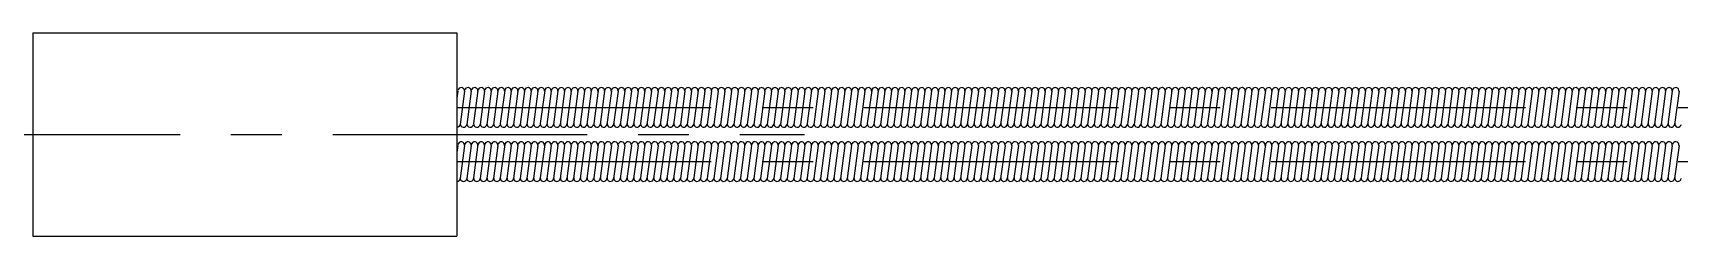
# Model space of a CAD drawing. Extents: x 54 to 350, y 204 to 269.
# Drawn here: x 156.2 to 253.3, y 252.5 to 264.5 of the extents above; entities that cross this region are included whole.
import ezdxf

# ---------------------------------------------------------------- set-up
doc = ezdxf.new("R2010")
doc.units = 0
doc.header["$LTSCALE"] = 12
doc.linetypes.add('CENTER', pattern=[2, 1.25, -0.25, 0.25, -0.25])
doc.layers.get('0').update_dxf_attribs({"linetype": 'CONTINUOUS'})
doc.layers.add('CENTER', color=1, linetype='CENTER')

msp = doc.modelspace()

# ---------------------------------------------------------------- linework, layer by layer
at = {"color": 7, "linetype": 'CONTINUOUS'}
for p, q in [((156.223, 264.542), (156.223, 252.542)), ((156.223, 264.542), (181.223, 264.542)), ((181.223, 264.542), (181.223, 252.542)), ((182.465, 261.143), (182.205, 259.193)), ((184.039, 261.143), (183.779, 259.193)), ((186.4, 261.143), (186.14, 259.193)), ((189.548, 261.143), (189.288, 259.193)), ((192.302, 261.143), (192.042, 259.193)), ((195.449, 261.143), (195.189, 259.193)), ((198.203, 261.143), (197.943, 259.193)), ((202.138, 261.143), (201.878, 259.193)), ((205.679, 261.143), (205.419, 259.193)), ((209.614, 261.143), (209.354, 259.193)), ((216.696, 261.143), (216.436, 259.193)), ((223.384, 261.143), (223.124, 259.193)), ((225.745, 261.143), (225.485, 259.193)), ((228.893, 261.143), (228.633, 259.193)), ((231.647, 261.143), (231.387, 259.193)), ((234.794, 261.143), (234.534, 259.193)), ((237.549, 261.143), (237.289, 259.193)), ((241.483, 261.143), (241.223, 259.193)), ((245.024, 261.143), (244.764, 259.193)), ((248.959, 261.143), (248.699, 259.193)), ((181.278, 261.091), (181.223, 260.677)), ((181.672, 261.091), (181.412, 259.141)), ((182.065, 261.091), (181.805, 259.141)), ((182.852, 261.091), (182.592, 259.141)), ((183.245, 261.091), (182.985, 259.141)), ((183.639, 261.091), (183.379, 259.141)), ((184.426, 261.091), (184.166, 259.141)), ((184.819, 261.091), (184.559, 259.141)), ((185.213, 261.091), (184.953, 259.141)), ((185.606, 261.091), (185.346, 259.141)), ((186, 261.091), (185.74, 259.141)), ((186.786, 261.091), (186.526, 259.141)), ((187.18, 261.091), (186.92, 259.141)), ((187.573, 261.091), (187.313, 259.141)), ((187.967, 261.091), (187.707, 259.141)), ((188.36, 261.091), (188.1, 259.141)), ((188.754, 261.091), (188.494, 259.141)), ((189.147, 261.091), (188.887, 259.141)), ((189.934, 261.091), (189.674, 259.141)), ((190.328, 261.091), (190.068, 259.141)), ((190.721, 261.091), (190.461, 259.141)), ((191.114, 261.091), (190.854, 259.141)), ((191.508, 261.091), (191.248, 259.141)), ((191.901, 261.091), (191.641, 259.141)), ((192.688, 261.091), (192.428, 259.141)), ((193.082, 261.091), (192.822, 259.141)), ((193.475, 261.091), (193.215, 259.141)), ((193.869, 261.091), (193.609, 259.141)), ((194.262, 261.091), (194.002, 259.141)), ((194.656, 261.091), (194.396, 259.141)), ((195.049, 261.091), (194.789, 259.141)), ((195.836, 261.091), (195.576, 259.141)), ((196.229, 261.091), (195.969, 259.141)), ((196.623, 261.091), (196.363, 259.141)), ((197.016, 261.091), (196.756, 259.141)), ((197.41, 261.091), (197.15, 259.141)), ((197.803, 261.091), (197.543, 259.141)), ((198.59, 261.091), (198.33, 259.141)), ((198.983, 261.091), (198.723, 259.141)), ((199.377, 261.091), (199.117, 259.141)), ((199.77, 261.091), (199.51, 259.141)), ((200.164, 261.091), (199.904, 259.141)), ((200.557, 261.091), (200.297, 259.141)), ((200.951, 261.091), (200.691, 259.141)), ((201.344, 261.091), (201.084, 259.141)), ((201.738, 261.091), (201.478, 259.141)), ((202.525, 261.091), (202.265, 259.141)), ((202.918, 261.091), (202.658, 259.141)), ((203.311, 261.091), (203.051, 259.141)), ((203.705, 261.091), (203.445, 259.141)), ((204.098, 261.091), (203.838, 259.141)), ((204.492, 261.091), (204.232, 259.141)), ((204.885, 261.091), (204.625, 259.141)), ((205.279, 261.091), (205.019, 259.141)), ((206.066, 261.091), (205.806, 259.141)), ((206.459, 261.091), (206.199, 259.141)), ((206.853, 261.091), (206.593, 259.141)), ((207.246, 261.091), (206.986, 259.141)), ((207.639, 261.091), (207.379, 259.141)), ((208.033, 261.091), (207.773, 259.141)), ((208.426, 261.091), (208.166, 259.141)), ((208.82, 261.091), (208.56, 259.141)), ((209.213, 261.091), (208.953, 259.141)), ((210, 261.091), (209.74, 259.141)), ((210.394, 261.091), (210.134, 259.141)), ((210.787, 261.091), (210.527, 259.141)), ((211.18, 261.091), (210.92, 259.141)), ((211.574, 261.091), (211.314, 259.141)), ((211.967, 261.091), (211.707, 259.141)), ((212.361, 261.091), (212.101, 259.141)), ((212.754, 261.091), (212.494, 259.141)), ((213.148, 261.091), (212.888, 259.141)), ((213.541, 261.091), (213.281, 259.141)), ((213.935, 261.091), (213.675, 259.141)), ((214.328, 261.091), (214.068, 259.141)), ((214.722, 261.091), (214.462, 259.141)), ((215.115, 261.091), (214.855, 259.141)), ((215.508, 261.091), (215.248, 259.141)), ((215.902, 261.091), (215.642, 259.141)), ((216.295, 261.091), (216.035, 259.141)), ((217.082, 261.091), (216.822, 259.141)), ((217.476, 261.091), (217.216, 259.141)), ((217.869, 261.091), (217.609, 259.141)), ((218.263, 261.091), (218.003, 259.141)), ((218.656, 261.091), (218.396, 259.141)), ((219.05, 261.091), (218.79, 259.141)), ((219.443, 261.091), (219.183, 259.141)), ((219.836, 261.091), (219.576, 259.141)), ((220.23, 261.091), (219.97, 259.141)), ((220.623, 261.091), (220.363, 259.141)), ((221.017, 261.091), (220.757, 259.141)), ((221.41, 261.091), (221.15, 259.141)), ((221.804, 261.091), (221.544, 259.141)), ((222.197, 261.091), (221.937, 259.141)), ((222.591, 261.091), (222.331, 259.141)), ((222.591, 261.091), (222.331, 259.141)), ((222.984, 261.091), (222.724, 259.141)), ((222.984, 261.091), (222.724, 259.141)), ((223.771, 261.091), (223.511, 259.141)), ((224.164, 261.091), (223.904, 259.141)), ((224.558, 261.091), (224.298, 259.141)), ((224.951, 261.091), (224.691, 259.141)), ((225.345, 261.091), (225.085, 259.141)), ((226.132, 261.091), (225.872, 259.141)), ((226.525, 261.091), (226.265, 259.141)), ((226.919, 261.091), (226.659, 259.141)), ((227.312, 261.091), (227.052, 259.141)), ((227.705, 261.091), (227.445, 259.141)), ((228.099, 261.091), (227.839, 259.141)), ((228.492, 261.091), (228.232, 259.141)), ((229.279, 261.091), (229.019, 259.141)), ((229.673, 261.091), (229.413, 259.141)), ((230.066, 261.091), (229.806, 259.141)), ((230.46, 261.091), (230.2, 259.141)), ((230.853, 261.091), (230.593, 259.141)), ((231.247, 261.091), (230.987, 259.141)), ((232.033, 261.091), (231.773, 259.141)), ((232.427, 261.091), (232.167, 259.141)), ((232.82, 261.091), (232.56, 259.141)), ((233.214, 261.091), (232.954, 259.141)), ((233.607, 261.091), (233.347, 259.141)), ((234.001, 261.091), (233.741, 259.141)), ((234.394, 261.091), (234.134, 259.141)), ((235.181, 261.091), (234.921, 259.141)), ((235.574, 261.091), (235.314, 259.141)), ((235.968, 261.091), (235.708, 259.141)), ((236.361, 261.091), (236.101, 259.141)), ((236.755, 261.091), (236.495, 259.141)), ((237.148, 261.091), (236.888, 259.141)), ((237.935, 261.091), (237.675, 259.141)), ((238.329, 261.091), (238.069, 259.141)), ((238.722, 261.091), (238.462, 259.141)), ((239.116, 261.091), (238.856, 259.141)), ((239.509, 261.091), (239.249, 259.141)), ((239.902, 261.091), (239.642, 259.141)), ((240.296, 261.091), (240.036, 259.141)), ((240.689, 261.091), (240.429, 259.141)), ((241.083, 261.091), (240.823, 259.141)), ((241.87, 261.091), (241.61, 259.141)), ((242.263, 261.091), (242.003, 259.141)), ((242.657, 261.091), (242.397, 259.141)), ((243.05, 261.091), (242.79, 259.141)), ((243.443, 261.091), (243.183, 259.141)), ((243.837, 261.091), (243.577, 259.141)), ((244.23, 261.091), (243.97, 259.141)), ((244.624, 261.091), (244.364, 259.141)), ((245.411, 261.091), (245.151, 259.141)), ((245.804, 261.091), (245.544, 259.141)), ((246.198, 261.091), (245.938, 259.141)), ((246.591, 261.091), (246.331, 259.141)), ((246.985, 261.091), (246.725, 259.141)), ((247.378, 261.091), (247.118, 259.141)), ((247.771, 261.091), (247.511, 259.141)), ((248.165, 261.091), (247.905, 259.141)), ((248.558, 261.091), (248.298, 259.141)), ((249.345, 261.091), (249.085, 259.141)), ((249.739, 261.091), (249.479, 259.141)), ((250.132, 261.091), (249.872, 259.141)), ((250.526, 261.091), (250.266, 259.141)), ((250.919, 261.091), (250.659, 259.141)), ((251.313, 261.091), (251.053, 259.141)), ((251.706, 261.091), (251.446, 259.141)), ((252.099, 261.091), (251.839, 259.141)), ((252.493, 261.091), (252.233, 259.141)), ((252.886, 261.091), (252.626, 259.141)), ((253.28, 261.091), (253.02, 259.141)), ((181.278, 257.891), (181.223, 257.477)), ((181.672, 257.891), (181.412, 255.941)), ((182.065, 257.891), (181.805, 255.941)), ((182.465, 257.943), (182.205, 255.993)), ((182.852, 257.891), (182.592, 255.941)), ((183.245, 257.891), (182.985, 255.941)), ((183.639, 257.891), (183.379, 255.941)), ((184.039, 257.943), (183.779, 255.993)), ((184.426, 257.891), (184.166, 255.941)), ((184.819, 257.891), (184.559, 255.941)), ((185.213, 257.891), (184.953, 255.941)), ((185.606, 257.891), (185.346, 255.941)), ((186, 257.891), (185.74, 255.941)), ((186.4, 257.943), (186.14, 255.993)), ((186.786, 257.891), (186.526, 255.941)), ((187.18, 257.891), (186.92, 255.941)), ((187.573, 257.891), (187.313, 255.941)), ((187.967, 257.891), (187.707, 255.941)), ((188.36, 257.891), (188.1, 255.941)), ((188.754, 257.891), (188.494, 255.941)), ((189.147, 257.891), (188.887, 255.941)), ((189.548, 257.943), (189.288, 255.993)), ((189.934, 257.891), (189.674, 255.941)), ((190.328, 257.891), (190.068, 255.941)), ((190.721, 257.891), (190.461, 255.941)), ((191.114, 257.891), (190.854, 255.941)), ((191.508, 257.891), (191.248, 255.941)), ((191.901, 257.891), (191.641, 255.941)), ((192.302, 257.943), (192.042, 255.993)), ((192.688, 257.891), (192.428, 255.941)), ((193.082, 257.891), (192.822, 255.941)), ((193.475, 257.891), (193.215, 255.941)), ((193.869, 257.891), (193.609, 255.941)), ((194.262, 257.891), (194.002, 255.941)), ((194.656, 257.891), (194.396, 255.941)), ((195.049, 257.891), (194.789, 255.941)), ((195.449, 257.943), (195.189, 255.993)), ((195.836, 257.891), (195.576, 255.941)), ((196.229, 257.891), (195.969, 255.941)), ((196.623, 257.891), (196.363, 255.941)), ((197.016, 257.891), (196.756, 255.941)), ((197.41, 257.891), (197.15, 255.941)), ((197.803, 257.891), (197.543, 255.941)), ((198.203, 257.943), (197.943, 255.993)), ((198.59, 257.891), (198.33, 255.941)), ((198.983, 257.891), (198.723, 255.941)), ((199.377, 257.891), (199.117, 255.941)), ((199.77, 257.891), (199.51, 255.941)), ((200.164, 257.891), (199.904, 255.941)), ((200.557, 257.891), (200.297, 255.941)), ((200.951, 257.891), (200.691, 255.941)), ((201.344, 257.891), (201.084, 255.941)), ((201.738, 257.891), (201.478, 255.941)), ((202.138, 257.943), (201.878, 255.993)), ((202.525, 257.891), (202.265, 255.941)), ((202.918, 257.891), (202.658, 255.941)), ((203.311, 257.891), (203.051, 255.941)), ((203.705, 257.891), (203.445, 255.941)), ((204.098, 257.891), (203.838, 255.941)), ((204.492, 257.891), (204.232, 255.941)), ((204.885, 257.891), (204.625, 255.941)), ((205.279, 257.891), (205.019, 255.941)), ((205.679, 257.943), (205.419, 255.993)), ((206.066, 257.891), (205.806, 255.941)), ((206.459, 257.891), (206.199, 255.941)), ((206.853, 257.891), (206.593, 255.941)), ((207.246, 257.891), (206.986, 255.941)), ((207.639, 257.891), (207.379, 255.941)), ((208.033, 257.891), (207.773, 255.941)), ((208.426, 257.891), (208.166, 255.941)), ((208.82, 257.891), (208.56, 255.941)), ((209.213, 257.891), (208.953, 255.941)), ((209.614, 257.943), (209.354, 255.993)), ((210, 257.891), (209.74, 255.941)), ((210.394, 257.891), (210.134, 255.941)), ((210.787, 257.891), (210.527, 255.941)), ((211.18, 257.891), (210.92, 255.941)), ((211.574, 257.891), (211.314, 255.941)), ((211.967, 257.891), (211.707, 255.941)), ((212.361, 257.891), (212.101, 255.941)), ((212.754, 257.891), (212.494, 255.941)), ((213.148, 257.891), (212.888, 255.941)), ((213.541, 257.891), (213.281, 255.941)), ((213.935, 257.891), (213.675, 255.941)), ((214.328, 257.891), (214.068, 255.941)), ((214.722, 257.891), (214.462, 255.941)), ((215.115, 257.891), (214.855, 255.941)), ((215.508, 257.891), (215.248, 255.941)), ((215.902, 257.891), (215.642, 255.941)), ((216.295, 257.891), (216.035, 255.941)), ((216.696, 257.943), (216.436, 255.993)), ((217.082, 257.891), (216.822, 255.941)), ((217.476, 257.891), (217.216, 255.941)), ((217.869, 257.891), (217.609, 255.941)), ((218.263, 257.891), (218.003, 255.941)), ((218.656, 257.891), (218.396, 255.941)), ((219.05, 257.891), (218.79, 255.941)), ((219.443, 257.891), (219.183, 255.941)), ((219.836, 257.891), (219.576, 255.941)), ((220.23, 257.891), (219.97, 255.941)), ((220.623, 257.891), (220.363, 255.941)), ((221.017, 257.891), (220.757, 255.941)), ((221.017, 257.891), (220.757, 255.941)), ((221.41, 257.891), (221.15, 255.941)), ((221.804, 257.891), (221.544, 255.941)), ((222.197, 257.891), (221.937, 255.941)), ((222.591, 257.891), (222.331, 255.941)), ((222.591, 257.891), (222.331, 255.941)), ((222.984, 257.891), (222.724, 255.941)), ((222.984, 257.891), (222.724, 255.941)), ((223.384, 257.943), (223.124, 255.993)), ((223.771, 257.891), (223.511, 255.941)), ((224.164, 257.891), (223.904, 255.941)), ((224.558, 257.891), (224.298, 255.941)), ((224.951, 257.891), (224.691, 255.941)), ((225.345, 257.891), (225.085, 255.941)), ((225.745, 257.943), (225.485, 255.993)), ((226.132, 257.891), (225.872, 255.941)), ((226.525, 257.891), (226.265, 255.941)), ((226.919, 257.891), (226.659, 255.941)), ((227.312, 257.891), (227.052, 255.941)), ((227.705, 257.891), (227.445, 255.941)), ((228.099, 257.891), (227.839, 255.941)), ((228.492, 257.891), (228.232, 255.941)), ((228.893, 257.943), (228.633, 255.993)), ((229.279, 257.891), (229.019, 255.941)), ((229.673, 257.891), (229.413, 255.941)), ((230.066, 257.891), (229.806, 255.941)), ((230.46, 257.891), (230.2, 255.941)), ((230.853, 257.891), (230.593, 255.941)), ((231.247, 257.891), (230.987, 255.941)), ((231.647, 257.943), (231.387, 255.993)), ((232.033, 257.891), (231.773, 255.941)), ((232.427, 257.891), (232.167, 255.941)), ((232.82, 257.891), (232.56, 255.941)), ((233.214, 257.891), (232.954, 255.941)), ((233.607, 257.891), (233.347, 255.941)), ((234.001, 257.891), (233.741, 255.941)), ((234.394, 257.891), (234.134, 255.941)), ((234.794, 257.943), (234.534, 255.993)), ((235.181, 257.891), (234.921, 255.941)), ((235.574, 257.891), (235.314, 255.941)), ((235.968, 257.891), (235.708, 255.941)), ((236.361, 257.891), (236.101, 255.941)), ((236.755, 257.891), (236.495, 255.941)), ((237.148, 257.891), (236.888, 255.941)), ((237.549, 257.943), (237.289, 255.993)), ((237.935, 257.891), (237.675, 255.941)), ((238.329, 257.891), (238.069, 255.941)), ((238.722, 257.891), (238.462, 255.941)), ((239.116, 257.891), (238.856, 255.941)), ((239.509, 257.891), (239.249, 255.941)), ((239.902, 257.891), (239.642, 255.941)), ((240.296, 257.891), (240.036, 255.941)), ((240.689, 257.891), (240.429, 255.941)), ((241.083, 257.891), (240.823, 255.941)), ((241.483, 257.943), (241.223, 255.993)), ((241.87, 257.891), (241.61, 255.941)), ((242.263, 257.891), (242.003, 255.941)), ((242.657, 257.891), (242.397, 255.941)), ((243.05, 257.891), (242.79, 255.941)), ((243.443, 257.891), (243.183, 255.941)), ((243.837, 257.891), (243.577, 255.941)), ((244.23, 257.891), (243.97, 255.941)), ((244.624, 257.891), (244.364, 255.941)), ((245.024, 257.943), (244.764, 255.993)), ((245.411, 257.891), (245.151, 255.941)), ((245.804, 257.891), (245.544, 255.941)), ((246.198, 257.891), (245.938, 255.941)), ((246.591, 257.891), (246.331, 255.941)), ((246.985, 257.891), (246.725, 255.941)), ((247.378, 257.891), (247.118, 255.941)), ((247.771, 257.891), (247.511, 255.941)), ((248.165, 257.891), (247.905, 255.941)), ((248.558, 257.891), (248.298, 255.941)), ((248.959, 257.943), (248.699, 255.993)), ((249.345, 257.891), (249.085, 255.941)), ((249.739, 257.891), (249.479, 255.941)), ((250.132, 257.891), (249.872, 255.941)), ((250.526, 257.891), (250.266, 255.941)), ((250.919, 257.891), (250.659, 255.941)), ((251.313, 257.891), (251.053, 255.941)), ((251.706, 257.891), (251.446, 255.941)), ((252.099, 257.891), (251.839, 255.941)), ((252.493, 257.891), (252.233, 255.941)), ((252.886, 257.891), (252.626, 255.941)), ((253.28, 257.891), (253.02, 255.941)), ((156.223, 252.542), (181.223, 252.542))]:
    msp.add_line(p, q, dxfattribs=at)
for centre, start, end in [((181.478, 261.117), 352.40536, 172.40536), ((181.872, 261.117), 352.40536, 172.40536), ((182.265, 261.117), 352.40536, 172.40536), ((182.659, 261.117), 352.40536, 172.40536), ((183.052, 261.117), 352.40536, 172.40536), ((183.446, 261.117), 352.40536, 172.40536), ((183.839, 261.117), 352.40536, 172.40536), ((184.232, 261.117), 352.40536, 172.40536), ((184.626, 261.117), 352.40536, 172.40536), ((185.019, 261.117), 352.40536, 172.40536), ((185.413, 261.117), 352.40536, 172.40536), ((185.806, 261.117), 352.40536, 172.40536), ((186.2, 261.117), 352.40536, 172.40536), ((186.593, 261.117), 352.40536, 172.40536), ((186.987, 261.117), 352.40536, 172.40536), ((187.38, 261.117), 352.40536, 172.40536), ((187.774, 261.117), 352.40536, 172.40536), ((188.167, 261.117), 352.40536, 172.40536), ((188.56, 261.117), 352.40536, 172.40536), ((188.954, 261.117), 352.40536, 172.40536), ((189.347, 261.117), 352.40536, 172.40536), ((189.741, 261.117), 352.40536, 172.40536), ((190.134, 261.117), 352.40536, 172.40536), ((190.528, 261.117), 352.40536, 172.40536), ((190.921, 261.117), 352.40536, 172.40536), ((191.315, 261.117), 352.40536, 172.40536), ((191.708, 261.117), 352.40536, 172.40536), ((192.102, 261.117), 352.40536, 172.40536), ((192.495, 261.117), 352.40536, 172.40536), ((192.888, 261.117), 352.40536, 172.40536), ((193.282, 261.117), 352.40536, 172.40536), ((193.675, 261.117), 352.40536, 172.40536), ((194.069, 261.117), 352.40536, 172.40536), ((194.462, 261.117), 352.40536, 172.40536), ((194.856, 261.117), 352.40536, 172.40536), ((195.249, 261.117), 352.40536, 172.40536), ((195.643, 261.117), 352.40536, 172.40536), ((196.036, 261.117), 352.40536, 172.40536), ((196.429, 261.117), 352.40536, 172.40536), ((196.823, 261.117), 352.40536, 172.40536), ((197.216, 261.117), 352.40536, 172.40536), ((197.61, 261.117), 352.40536, 172.40536), ((198.003, 261.117), 352.40536, 172.40536), ((198.397, 261.117), 352.40536, 172.40536), ((198.79, 261.117), 352.40536, 172.40536), ((199.184, 261.117), 352.40536, 172.40536), ((199.577, 261.117), 352.40536, 172.40536), ((199.971, 261.117), 352.40536, 172.40536), ((200.364, 261.117), 352.40536, 172.40536), ((200.757, 261.117), 352.40536, 172.40536), ((201.151, 261.117), 352.40536, 172.40536), ((201.544, 261.117), 352.40536, 172.40536), ((201.938, 261.117), 352.40536, 172.40536), ((202.331, 261.117), 352.40536, 172.40536), ((202.725, 261.117), 352.40536, 172.40536), ((203.118, 261.117), 352.40536, 172.40536), ((203.512, 261.117), 352.40536, 172.40536), ((203.905, 261.117), 352.40536, 172.40536), ((204.299, 261.117), 352.40536, 172.40536), ((204.692, 261.117), 352.40536, 172.40536), ((205.085, 261.117), 352.40536, 172.40536), ((205.479, 261.117), 352.40536, 172.40536), ((205.872, 261.117), 352.40536, 172.40536), ((206.266, 261.117), 352.40536, 172.40536), ((206.659, 261.117), 352.40536, 172.40536), ((207.053, 261.117), 352.40536, 172.40536), ((207.446, 261.117), 352.40536, 172.40536), ((207.84, 261.117), 352.40536, 172.40536), ((208.233, 261.117), 352.40536, 172.40536), ((208.626, 261.117), 352.40536, 172.40536), ((209.02, 261.117), 352.40536, 172.40536), ((209.413, 261.117), 352.40536, 172.40536), ((209.807, 261.117), 352.40536, 172.40536), ((210.2, 261.117), 352.40536, 172.40536), ((210.594, 261.117), 352.40536, 172.40536), ((210.987, 261.117), 352.40536, 172.40536), ((211.381, 261.117), 352.40536, 172.40536), ((211.774, 261.117), 352.40536, 172.40536), ((212.168, 261.117), 352.40536, 172.40536), ((212.561, 261.117), 352.40536, 172.40536), ((212.954, 261.117), 352.40536, 172.40536), ((213.348, 261.117), 352.40536, 172.40536), ((213.741, 261.117), 352.40536, 172.40536), ((214.135, 261.117), 352.40536, 172.40536), ((214.528, 261.117), 352.40536, 172.40536), ((214.922, 261.117), 352.40536, 172.40536), ((215.315, 261.117), 352.40536, 172.40536), ((215.709, 261.117), 352.40536, 172.40536), ((216.102, 261.117), 352.40536, 172.40536), ((216.496, 261.117), 352.40536, 172.40536), ((216.889, 261.117), 352.40536, 172.40536), ((217.282, 261.117), 352.40536, 172.40536), ((217.676, 261.117), 352.40536, 172.40536), ((218.069, 261.117), 352.40536, 172.40536), ((218.463, 261.117), 352.40536, 172.40536), ((218.856, 261.117), 352.40536, 172.40536), ((219.25, 261.117), 352.40536, 172.40536), ((219.643, 261.117), 352.40536, 172.40536), ((220.037, 261.117), 352.40536, 172.40536), ((220.43, 261.117), 352.40536, 172.40536), ((220.823, 261.117), 352.40536, 172.40536), ((221.217, 261.117), 352.40536, 172.40536), ((221.61, 261.117), 352.40536, 172.40536), ((222.004, 261.117), 352.40536, 172.40536), ((222.397, 261.117), 352.40536, 172.40536), ((222.791, 261.117), 352.40536, 172.40536), ((222.791, 261.117), 352.40536, 172.40536), ((223.184, 261.117), 352.40536, 172.40536), ((223.578, 261.117), 352.40536, 172.40536), ((223.971, 261.117), 352.40536, 172.40536), ((224.365, 261.117), 352.40536, 172.40536), ((224.758, 261.117), 352.40536, 172.40536), ((225.151, 261.117), 352.40536, 172.40536), ((225.545, 261.117), 352.40536, 172.40536), ((225.938, 261.117), 352.40536, 172.40536), ((226.332, 261.117), 352.40536, 172.40536), ((226.725, 261.117), 352.40536, 172.40536), ((227.119, 261.117), 352.40536, 172.40536), ((227.512, 261.117), 352.40536, 172.40536), ((227.906, 261.117), 352.40536, 172.40536), ((228.299, 261.117), 352.40536, 172.40536), ((228.693, 261.117), 352.40536, 172.40536), ((229.086, 261.117), 352.40536, 172.40536), ((229.479, 261.117), 352.40536, 172.40536), ((229.873, 261.117), 352.40536, 172.40536), ((230.266, 261.117), 352.40536, 172.40536), ((230.66, 261.117), 352.40536, 172.40536), ((231.053, 261.117), 352.40536, 172.40536), ((231.447, 261.117), 352.40536, 172.40536), ((231.84, 261.117), 352.40536, 172.40536), ((232.234, 261.117), 352.40536, 172.40536), ((232.627, 261.117), 352.40536, 172.40536), ((233.02, 261.117), 352.40536, 172.40536), ((233.414, 261.117), 352.40536, 172.40536), ((233.807, 261.117), 352.40536, 172.40536), ((234.201, 261.117), 352.40536, 172.40536), ((234.594, 261.117), 352.40536, 172.40536), ((234.988, 261.117), 352.40536, 172.40536), ((235.381, 261.117), 352.40536, 172.40536), ((235.775, 261.117), 352.40536, 172.40536), ((236.168, 261.117), 352.40536, 172.40536), ((236.562, 261.117), 352.40536, 172.40536), ((236.955, 261.117), 352.40536, 172.40536), ((237.348, 261.117), 352.40536, 172.40536), ((237.742, 261.117), 352.40536, 172.40536), ((238.135, 261.117), 352.40536, 172.40536), ((238.529, 261.117), 352.40536, 172.40536), ((238.922, 261.117), 352.40536, 172.40536), ((239.316, 261.117), 352.40536, 172.40536), ((239.709, 261.117), 352.40536, 172.40536), ((240.103, 261.117), 352.40536, 172.40536), ((240.496, 261.117), 352.40536, 172.40536), ((240.89, 261.117), 352.40536, 172.40536), ((241.283, 261.117), 352.40536, 172.40536), ((241.676, 261.117), 352.40536, 172.40536), ((242.07, 261.117), 352.40536, 172.40536), ((242.463, 261.117), 352.40536, 172.40536), ((242.857, 261.117), 352.40536, 172.40536), ((243.25, 261.117), 352.40536, 172.40536), ((243.644, 261.117), 352.40536, 172.40536), ((244.037, 261.117), 352.40536, 172.40536), ((244.431, 261.117), 352.40536, 172.40536), ((244.824, 261.117), 352.40536, 172.40536), ((245.217, 261.117), 352.40536, 172.40536), ((245.611, 261.117), 352.40536, 172.40536), ((246.004, 261.117), 352.40536, 172.40536), ((246.398, 261.117), 352.40536, 172.40536), ((246.791, 261.117), 352.40536, 172.40536), ((247.185, 261.117), 352.40536, 172.40536), ((247.578, 261.117), 352.40536, 172.40536), ((247.972, 261.117), 352.40536, 172.40536), ((248.365, 261.117), 352.40536, 172.40536), ((248.759, 261.117), 352.40536, 172.40536), ((249.152, 261.117), 352.40536, 172.40536), ((249.545, 261.117), 352.40536, 172.40536), ((249.939, 261.117), 352.40536, 172.40536), ((250.332, 261.117), 352.40536, 172.40536), ((250.726, 261.117), 352.40536, 172.40536), ((251.119, 261.117), 352.40536, 172.40536), ((251.513, 261.117), 352.40536, 172.40536), ((251.906, 261.117), 352.40536, 172.40536), ((252.3, 261.117), 352.40536, 172.40536), ((252.693, 261.117), 352.40536, 172.40536), ((253.086, 261.117), 352.40536, 172.40536), ((181.612, 259.167), 172.40536, 352.40536), ((182.005, 259.167), 172.40536, 352.40536), ((182.399, 259.167), 172.40536, 352.40536), ((182.792, 259.167), 172.40536, 352.40536), ((183.186, 259.167), 172.40536, 352.40536), ((183.579, 259.167), 172.40536, 352.40536), ((183.972, 259.167), 172.40536, 352.40536), ((184.366, 259.167), 172.40536, 352.40536), ((184.759, 259.167), 172.40536, 352.40536), ((185.153, 259.167), 172.40536, 352.40536), ((185.546, 259.167), 172.40536, 352.40536), ((185.94, 259.167), 172.40536, 352.40536), ((186.333, 259.167), 172.40536, 352.40536), ((186.727, 259.167), 172.40536, 352.40536), ((187.12, 259.167), 172.40536, 352.40536), ((187.514, 259.167), 172.40536, 352.40536), ((187.907, 259.167), 172.40536, 352.40536), ((188.3, 259.167), 172.40536, 352.40536), ((188.694, 259.167), 172.40536, 352.40536), ((189.087, 259.167), 172.40536, 352.40536), ((189.481, 259.167), 172.40536, 352.40536), ((189.874, 259.167), 172.40536, 352.40536), ((190.268, 259.167), 172.40536, 352.40536), ((190.661, 259.167), 172.40536, 352.40536), ((191.055, 259.167), 172.40536, 352.40536), ((191.448, 259.167), 172.40536, 352.40536), ((191.842, 259.167), 172.40536, 352.40536), ((192.235, 259.167), 172.40536, 352.40536), ((192.628, 259.167), 172.40536, 352.40536), ((193.022, 259.167), 172.40536, 352.40536), ((193.415, 259.167), 172.40536, 352.40536), ((193.809, 259.167), 172.40536, 352.40536), ((194.202, 259.167), 172.40536, 352.40536), ((194.596, 259.167), 172.40536, 352.40536), ((194.989, 259.167), 172.40536, 352.40536), ((195.383, 259.167), 172.40536, 352.40536), ((195.776, 259.167), 172.40536, 352.40536), ((196.169, 259.167), 172.40536, 352.40536), ((196.563, 259.167), 172.40536, 352.40536), ((196.956, 259.167), 172.40536, 352.40536), ((197.35, 259.167), 172.40536, 352.40536), ((197.743, 259.167), 172.40536, 352.40536), ((198.137, 259.167), 172.40536, 352.40536), ((198.53, 259.167), 172.40536, 352.40536), ((198.924, 259.167), 172.40536, 352.40536), ((199.317, 259.167), 172.40536, 352.40536), ((199.711, 259.167), 172.40536, 352.40536), ((200.104, 259.167), 172.40536, 352.40536), ((200.497, 259.167), 172.40536, 352.40536), ((200.891, 259.167), 172.40536, 352.40536), ((201.284, 259.167), 172.40536, 352.40536), ((201.678, 259.167), 172.40536, 352.40536), ((202.071, 259.167), 172.40536, 352.40536), ((202.465, 259.167), 172.40536, 352.40536), ((202.858, 259.167), 172.40536, 352.40536), ((203.252, 259.167), 172.40536, 352.40536), ((203.645, 259.167), 172.40536, 352.40536), ((204.039, 259.167), 172.40536, 352.40536), ((204.432, 259.167), 172.40536, 352.40536), ((204.825, 259.167), 172.40536, 352.40536), ((205.219, 259.167), 172.40536, 352.40536), ((205.612, 259.167), 172.40536, 352.40536), ((206.006, 259.167), 172.40536, 352.40536), ((206.399, 259.167), 172.40536, 352.40536), ((206.793, 259.167), 172.40536, 352.40536), ((207.186, 259.167), 172.40536, 352.40536), ((207.58, 259.167), 172.40536, 352.40536), ((207.973, 259.167), 172.40536, 352.40536), ((208.366, 259.167), 172.40536, 352.40536), ((208.76, 259.167), 172.40536, 352.40536), ((209.153, 259.167), 172.40536, 352.40536), ((209.547, 259.167), 172.40536, 352.40536), ((209.94, 259.167), 172.40536, 352.40536), ((210.334, 259.167), 172.40536, 352.40536), ((210.727, 259.167), 172.40536, 352.40536), ((211.121, 259.167), 172.40536, 352.40536), ((211.514, 259.167), 172.40536, 352.40536), ((211.908, 259.167), 172.40536, 352.40536), ((212.301, 259.167), 172.40536, 352.40536), ((212.694, 259.167), 172.40536, 352.40536), ((213.088, 259.167), 172.40536, 352.40536), ((213.481, 259.167), 172.40536, 352.40536), ((213.875, 259.167), 172.40536, 352.40536), ((214.268, 259.167), 172.40536, 352.40536), ((214.662, 259.167), 172.40536, 352.40536), ((215.055, 259.167), 172.40536, 352.40536), ((215.449, 259.167), 172.40536, 352.40536), ((215.842, 259.167), 172.40536, 352.40536), ((216.236, 259.167), 172.40536, 352.40536), ((216.629, 259.167), 172.40536, 352.40536), ((217.022, 259.167), 172.40536, 352.40536), ((217.416, 259.167), 172.40536, 352.40536), ((217.809, 259.167), 172.40536, 352.40536), ((218.203, 259.167), 172.40536, 352.40536), ((218.596, 259.167), 172.40536, 352.40536), ((218.99, 259.167), 172.40536, 352.40536), ((219.383, 259.167), 172.40536, 352.40536), ((219.777, 259.167), 172.40536, 352.40536), ((220.17, 259.167), 172.40536, 352.40536), ((220.563, 259.167), 172.40536, 352.40536), ((220.957, 259.167), 172.40536, 352.40536), ((221.35, 259.167), 172.40536, 352.40536), ((221.744, 259.167), 172.40536, 352.40536), ((222.137, 259.167), 172.40536, 352.40536), ((222.531, 259.167), 172.40536, 352.40536), ((222.531, 259.167), 172.40536, 352.40536), ((222.924, 259.167), 172.40536, 352.40536), ((223.318, 259.167), 172.40536, 352.40536), ((223.711, 259.167), 172.40536, 352.40536), ((224.105, 259.167), 172.40536, 352.40536), ((224.498, 259.167), 172.40536, 352.40536), ((224.891, 259.167), 172.40536, 352.40536), ((225.285, 259.167), 172.40536, 352.40536), ((225.678, 259.167), 172.40536, 352.40536), ((226.072, 259.167), 172.40536, 352.40536), ((226.465, 259.167), 172.40536, 352.40536), ((226.859, 259.167), 172.40536, 352.40536), ((227.252, 259.167), 172.40536, 352.40536), ((227.646, 259.167), 172.40536, 352.40536), ((228.039, 259.167), 172.40536, 352.40536), ((228.433, 259.167), 172.40536, 352.40536), ((228.826, 259.167), 172.40536, 352.40536), ((229.219, 259.167), 172.40536, 352.40536), ((229.613, 259.167), 172.40536, 352.40536), ((230.006, 259.167), 172.40536, 352.40536), ((230.4, 259.167), 172.40536, 352.40536), ((230.793, 259.167), 172.40536, 352.40536), ((231.187, 259.167), 172.40536, 352.40536), ((231.58, 259.167), 172.40536, 352.40536), ((231.974, 259.167), 172.40536, 352.40536), ((232.367, 259.167), 172.40536, 352.40536), ((232.76, 259.167), 172.40536, 352.40536), ((233.154, 259.167), 172.40536, 352.40536), ((233.547, 259.167), 172.40536, 352.40536), ((233.941, 259.167), 172.40536, 352.40536), ((234.334, 259.167), 172.40536, 352.40536), ((234.728, 259.167), 172.40536, 352.40536), ((235.121, 259.167), 172.40536, 352.40536), ((235.515, 259.167), 172.40536, 352.40536), ((235.908, 259.167), 172.40536, 352.40536), ((236.302, 259.167), 172.40536, 352.40536), ((236.695, 259.167), 172.40536, 352.40536), ((237.088, 259.167), 172.40536, 352.40536), ((237.482, 259.167), 172.40536, 352.40536), ((237.875, 259.167), 172.40536, 352.40536), ((238.269, 259.167), 172.40536, 352.40536), ((238.662, 259.167), 172.40536, 352.40536), ((239.056, 259.167), 172.40536, 352.40536), ((239.449, 259.167), 172.40536, 352.40536), ((239.843, 259.167), 172.40536, 352.40536), ((240.236, 259.167), 172.40536, 352.40536), ((240.63, 259.167), 172.40536, 352.40536), ((241.023, 259.167), 172.40536, 352.40536), ((241.416, 259.167), 172.40536, 352.40536), ((241.81, 259.167), 172.40536, 352.40536), ((242.203, 259.167), 172.40536, 352.40536), ((242.597, 259.167), 172.40536, 352.40536), ((242.99, 259.167), 172.40536, 352.40536), ((243.384, 259.167), 172.40536, 352.40536), ((243.777, 259.167), 172.40536, 352.40536), ((244.171, 259.167), 172.40536, 352.40536), ((244.564, 259.167), 172.40536, 352.40536), ((244.957, 259.167), 172.40536, 352.40536), ((245.351, 259.167), 172.40536, 352.40536), ((245.744, 259.167), 172.40536, 352.40536), ((246.138, 259.167), 172.40536, 352.40536), ((246.531, 259.167), 172.40536, 352.40536), ((246.925, 259.167), 172.40536, 352.40536), ((247.318, 259.167), 172.40536, 352.40536), ((247.712, 259.167), 172.40536, 352.40536), ((248.105, 259.167), 172.40536, 352.40536), ((248.499, 259.167), 172.40536, 352.40536), ((248.892, 259.167), 172.40536, 352.40536), ((249.285, 259.167), 172.40536, 352.40536), ((249.679, 259.167), 172.40536, 352.40536), ((250.072, 259.167), 172.40536, 352.40536), ((250.466, 259.167), 172.40536, 352.40536), ((250.859, 259.167), 172.40536, 352.40536), ((251.253, 259.167), 172.40536, 352.40536), ((251.646, 259.167), 172.40536, 352.40536), ((252.04, 259.167), 172.40536, 352.40536), ((252.433, 259.167), 172.40536, 352.40536), ((252.826, 259.167), 172.40536, 352.40536), ((253.22, 259.167), 172.40536, 352.40536), ((181.218, 259.167), 271.36928, 352.40536), ((181.478, 257.917), 352.40536, 172.40536), ((181.872, 257.917), 352.40536, 172.40536), ((182.265, 257.917), 352.40536, 172.40536), ((182.659, 257.917), 352.40536, 172.40536), ((183.052, 257.917), 352.40536, 172.40536), ((183.446, 257.917), 352.40536, 172.40536), ((183.839, 257.917), 352.40536, 172.40536), ((184.232, 257.917), 352.40536, 172.40536), ((184.626, 257.917), 352.40536, 172.40536), ((185.019, 257.917), 352.40536, 172.40536), ((185.413, 257.917), 352.40536, 172.40536), ((185.806, 257.917), 352.40536, 172.40536), ((186.2, 257.917), 352.40536, 172.40536), ((186.593, 257.917), 352.40536, 172.40536), ((186.987, 257.917), 352.40536, 172.40536), ((187.38, 257.917), 352.40536, 172.40536), ((187.774, 257.917), 352.40536, 172.40536), ((188.167, 257.917), 352.40536, 172.40536), ((188.56, 257.917), 352.40536, 172.40536), ((188.954, 257.917), 352.40536, 172.40536), ((189.347, 257.917), 352.40536, 172.40536), ((189.741, 257.917), 352.40536, 172.40536), ((190.134, 257.917), 352.40536, 172.40536), ((190.528, 257.917), 352.40536, 172.40536), ((190.921, 257.917), 352.40536, 172.40536), ((191.315, 257.917), 352.40536, 172.40536), ((191.708, 257.917), 352.40536, 172.40536), ((192.102, 257.917), 352.40536, 172.40536), ((192.495, 257.917), 352.40536, 172.40536), ((192.888, 257.917), 352.40536, 172.40536), ((193.282, 257.917), 352.40536, 172.40536), ((193.675, 257.917), 352.40536, 172.40536), ((194.069, 257.917), 352.40536, 172.40536), ((194.462, 257.917), 352.40536, 172.40536), ((194.856, 257.917), 352.40536, 172.40536), ((195.249, 257.917), 352.40536, 172.40536), ((195.643, 257.917), 352.40536, 172.40536), ((196.036, 257.917), 352.40536, 172.40536), ((196.429, 257.917), 352.40536, 172.40536), ((196.823, 257.917), 352.40536, 172.40536), ((197.216, 257.917), 352.40536, 172.40536), ((197.61, 257.917), 352.40536, 172.40536), ((198.003, 257.917), 352.40536, 172.40536), ((198.397, 257.917), 352.40536, 172.40536), ((198.79, 257.917), 352.40536, 172.40536), ((199.184, 257.917), 352.40536, 172.40536), ((199.577, 257.917), 352.40536, 172.40536), ((199.971, 257.917), 352.40536, 172.40536), ((200.364, 257.917), 352.40536, 172.40536), ((200.757, 257.917), 352.40536, 172.40536), ((201.151, 257.917), 352.40536, 172.40536), ((201.544, 257.917), 352.40536, 172.40536), ((201.938, 257.917), 352.40536, 172.40536), ((202.331, 257.917), 352.40536, 172.40536), ((202.725, 257.917), 352.40536, 172.40536), ((203.118, 257.917), 352.40536, 172.40536), ((203.512, 257.917), 352.40536, 172.40536), ((203.905, 257.917), 352.40536, 172.40536), ((204.299, 257.917), 352.40536, 172.40536), ((204.692, 257.917), 352.40536, 172.40536), ((205.085, 257.917), 352.40536, 172.40536), ((205.479, 257.917), 352.40536, 172.40536), ((205.872, 257.917), 352.40536, 172.40536), ((206.266, 257.917), 352.40536, 172.40536), ((206.659, 257.917), 352.40536, 172.40536), ((207.053, 257.917), 352.40536, 172.40536), ((207.446, 257.917), 352.40536, 172.40536), ((207.84, 257.917), 352.40536, 172.40536), ((208.233, 257.917), 352.40536, 172.40536), ((208.626, 257.917), 352.40536, 172.40536), ((209.02, 257.917), 352.40536, 172.40536), ((209.413, 257.917), 352.40536, 172.40536), ((209.807, 257.917), 352.40536, 172.40536), ((210.2, 257.917), 352.40536, 172.40536), ((210.594, 257.917), 352.40536, 172.40536), ((210.987, 257.917), 352.40536, 172.40536), ((211.381, 257.917), 352.40536, 172.40536), ((211.774, 257.917), 352.40536, 172.40536), ((212.168, 257.917), 352.40536, 172.40536), ((212.561, 257.917), 352.40536, 172.40536), ((212.954, 257.917), 352.40536, 172.40536), ((213.348, 257.917), 352.40536, 172.40536), ((213.741, 257.917), 352.40536, 172.40536), ((214.135, 257.917), 352.40536, 172.40536), ((214.528, 257.917), 352.40536, 172.40536), ((214.922, 257.917), 352.40536, 172.40536), ((215.315, 257.917), 352.40536, 172.40536), ((215.709, 257.917), 352.40536, 172.40536), ((216.102, 257.917), 352.40536, 172.40536), ((216.496, 257.917), 352.40536, 172.40536), ((216.889, 257.917), 352.40536, 172.40536), ((217.282, 257.917), 352.40536, 172.40536), ((217.676, 257.917), 352.40536, 172.40536), ((218.069, 257.917), 352.40536, 172.40536), ((218.463, 257.917), 352.40536, 172.40536), ((218.856, 257.917), 352.40536, 172.40536), ((219.25, 257.917), 352.40536, 172.40536), ((219.643, 257.917), 352.40536, 172.40536), ((220.037, 257.917), 352.40536, 172.40536), ((220.43, 257.917), 352.40536, 172.40536), ((220.823, 257.917), 352.40536, 172.40536), ((220.823, 257.917), 352.40536, 172.40536), ((221.217, 257.917), 352.40536, 172.40536), ((221.61, 257.917), 352.40536, 172.40536), ((222.004, 257.917), 352.40536, 172.40536), ((222.397, 257.917), 352.40536, 172.40536), ((222.397, 257.917), 352.40536, 172.40536), ((222.791, 257.917), 352.40536, 172.40536), ((222.791, 257.917), 352.40536, 172.40536), ((223.184, 257.917), 352.40536, 172.40536), ((223.578, 257.917), 352.40536, 172.40536), ((223.971, 257.917), 352.40536, 172.40536), ((224.365, 257.917), 352.40536, 172.40536), ((224.758, 257.917), 352.40536, 172.40536), ((225.151, 257.917), 352.40536, 172.40536), ((225.545, 257.917), 352.40536, 172.40536), ((225.938, 257.917), 352.40536, 172.40536), ((226.332, 257.917), 352.40536, 172.40536), ((226.725, 257.917), 352.40536, 172.40536), ((227.119, 257.917), 352.40536, 172.40536), ((227.512, 257.917), 352.40536, 172.40536), ((227.906, 257.917), 352.40536, 172.40536), ((228.299, 257.917), 352.40536, 172.40536), ((228.693, 257.917), 352.40536, 172.40536), ((229.086, 257.917), 352.40536, 172.40536), ((229.479, 257.917), 352.40536, 172.40536), ((229.873, 257.917), 352.40536, 172.40536), ((230.266, 257.917), 352.40536, 172.40536), ((230.66, 257.917), 352.40536, 172.40536), ((231.053, 257.917), 352.40536, 172.40536), ((231.447, 257.917), 352.40536, 172.40536), ((231.84, 257.917), 352.40536, 172.40536), ((232.234, 257.917), 352.40536, 172.40536), ((232.627, 257.917), 352.40536, 172.40536), ((233.02, 257.917), 352.40536, 172.40536), ((233.414, 257.917), 352.40536, 172.40536), ((233.807, 257.917), 352.40536, 172.40536), ((234.201, 257.917), 352.40536, 172.40536), ((234.594, 257.917), 352.40536, 172.40536), ((234.988, 257.917), 352.40536, 172.40536), ((235.381, 257.917), 352.40536, 172.40536), ((235.775, 257.917), 352.40536, 172.40536), ((236.168, 257.917), 352.40536, 172.40536), ((236.562, 257.917), 352.40536, 172.40536), ((236.955, 257.917), 352.40536, 172.40536), ((237.348, 257.917), 352.40536, 172.40536), ((237.742, 257.917), 352.40536, 172.40536), ((238.135, 257.917), 352.40536, 172.40536), ((238.529, 257.917), 352.40536, 172.40536), ((238.922, 257.917), 352.40536, 172.40536), ((239.316, 257.917), 352.40536, 172.40536), ((239.709, 257.917), 352.40536, 172.40536), ((240.103, 257.917), 352.40536, 172.40536), ((240.496, 257.917), 352.40536, 172.40536), ((240.89, 257.917), 352.40536, 172.40536), ((241.283, 257.917), 352.40536, 172.40536), ((241.676, 257.917), 352.40536, 172.40536), ((242.07, 257.917), 352.40536, 172.40536), ((242.463, 257.917), 352.40536, 172.40536), ((242.857, 257.917), 352.40536, 172.40536), ((243.25, 257.917), 352.40536, 172.40536), ((243.644, 257.917), 352.40536, 172.40536), ((244.037, 257.917), 352.40536, 172.40536), ((244.431, 257.917), 352.40536, 172.40536), ((244.824, 257.917), 352.40536, 172.40536), ((245.217, 257.917), 352.40536, 172.40536), ((245.611, 257.917), 352.40536, 172.40536), ((246.004, 257.917), 352.40536, 172.40536), ((246.398, 257.917), 352.40536, 172.40536), ((246.791, 257.917), 352.40536, 172.40536), ((247.185, 257.917), 352.40536, 172.40536), ((247.578, 257.917), 352.40536, 172.40536), ((247.972, 257.917), 352.40536, 172.40536), ((248.365, 257.917), 352.40536, 172.40536), ((248.759, 257.917), 352.40536, 172.40536), ((249.152, 257.917), 352.40536, 172.40536), ((249.545, 257.917), 352.40536, 172.40536), ((249.939, 257.917), 352.40536, 172.40536), ((250.332, 257.917), 352.40536, 172.40536), ((250.726, 257.917), 352.40536, 172.40536), ((251.119, 257.917), 352.40536, 172.40536), ((251.513, 257.917), 352.40536, 172.40536), ((251.906, 257.917), 352.40536, 172.40536), ((252.3, 257.917), 352.40536, 172.40536), ((252.693, 257.917), 352.40536, 172.40536), ((253.086, 257.917), 352.40536, 172.40536), ((181.218, 255.967), 271.36928, 352.40536), ((181.612, 255.967), 172.40536, 352.40536), ((182.005, 255.967), 172.40536, 352.40536), ((182.399, 255.967), 172.40536, 352.40536), ((182.792, 255.967), 172.40536, 352.40536), ((183.186, 255.967), 172.40536, 352.40536), ((183.579, 255.967), 172.40536, 352.40536), ((183.972, 255.967), 172.40536, 352.40536), ((184.366, 255.967), 172.40536, 352.40536), ((184.759, 255.967), 172.40536, 352.40536), ((185.153, 255.967), 172.40536, 352.40536), ((185.546, 255.967), 172.40536, 352.40536), ((185.94, 255.967), 172.40536, 352.40536), ((186.333, 255.967), 172.40536, 352.40536), ((186.727, 255.967), 172.40536, 352.40536), ((187.12, 255.967), 172.40536, 352.40536), ((187.514, 255.967), 172.40536, 352.40536), ((187.907, 255.967), 172.40536, 352.40536), ((188.3, 255.967), 172.40536, 352.40536), ((188.694, 255.967), 172.40536, 352.40536), ((189.087, 255.967), 172.40536, 352.40536), ((189.481, 255.967), 172.40536, 352.40536), ((189.874, 255.967), 172.40536, 352.40536), ((190.268, 255.967), 172.40536, 352.40536), ((190.661, 255.967), 172.40536, 352.40536), ((191.055, 255.967), 172.40536, 352.40536), ((191.448, 255.967), 172.40536, 352.40536), ((191.842, 255.967), 172.40536, 352.40536), ((192.235, 255.967), 172.40536, 352.40536), ((192.628, 255.967), 172.40536, 352.40536), ((193.022, 255.967), 172.40536, 352.40536), ((193.415, 255.967), 172.40536, 352.40536), ((193.809, 255.967), 172.40536, 352.40536), ((194.202, 255.967), 172.40536, 352.40536), ((194.596, 255.967), 172.40536, 352.40536), ((194.989, 255.967), 172.40536, 352.40536), ((195.383, 255.967), 172.40536, 352.40536), ((195.776, 255.967), 172.40536, 352.40536), ((196.169, 255.967), 172.40536, 352.40536), ((196.563, 255.967), 172.40536, 352.40536), ((196.956, 255.967), 172.40536, 352.40536), ((197.35, 255.967), 172.40536, 352.40536), ((197.743, 255.967), 172.40536, 352.40536), ((198.137, 255.967), 172.40536, 352.40536), ((198.53, 255.967), 172.40536, 352.40536), ((198.924, 255.967), 172.40536, 352.40536), ((199.317, 255.967), 172.40536, 352.40536), ((199.711, 255.967), 172.40536, 352.40536), ((200.104, 255.967), 172.40536, 352.40536), ((200.497, 255.967), 172.40536, 352.40536), ((200.891, 255.967), 172.40536, 352.40536), ((201.284, 255.967), 172.40536, 352.40536), ((201.678, 255.967), 172.40536, 352.40536), ((202.071, 255.967), 172.40536, 352.40536), ((202.465, 255.967), 172.40536, 352.40536), ((202.858, 255.967), 172.40536, 352.40536), ((203.252, 255.967), 172.40536, 352.40536), ((203.645, 255.967), 172.40536, 352.40536), ((204.039, 255.967), 172.40536, 352.40536), ((204.432, 255.967), 172.40536, 352.40536), ((204.825, 255.967), 172.40536, 352.40536), ((205.219, 255.967), 172.40536, 352.40536), ((205.612, 255.967), 172.40536, 352.40536), ((206.006, 255.967), 172.40536, 352.40536), ((206.399, 255.967), 172.40536, 352.40536), ((206.793, 255.967), 172.40536, 352.40536), ((207.186, 255.967), 172.40536, 352.40536), ((207.58, 255.967), 172.40536, 352.40536), ((207.973, 255.967), 172.40536, 352.40536), ((208.366, 255.967), 172.40536, 352.40536), ((208.76, 255.967), 172.40536, 352.40536), ((209.153, 255.967), 172.40536, 352.40536), ((209.547, 255.967), 172.40536, 352.40536), ((209.94, 255.967), 172.40536, 352.40536), ((210.334, 255.967), 172.40536, 352.40536), ((210.727, 255.967), 172.40536, 352.40536), ((211.121, 255.967), 172.40536, 352.40536), ((211.514, 255.967), 172.40536, 352.40536), ((211.908, 255.967), 172.40536, 352.40536), ((212.301, 255.967), 172.40536, 352.40536), ((212.694, 255.967), 172.40536, 352.40536), ((213.088, 255.967), 172.40536, 352.40536), ((213.481, 255.967), 172.40536, 352.40536), ((213.875, 255.967), 172.40536, 352.40536), ((214.268, 255.967), 172.40536, 352.40536), ((214.662, 255.967), 172.40536, 352.40536), ((215.055, 255.967), 172.40536, 352.40536), ((215.449, 255.967), 172.40536, 352.40536), ((215.842, 255.967), 172.40536, 352.40536), ((216.236, 255.967), 172.40536, 352.40536), ((216.629, 255.967), 172.40536, 352.40536), ((217.022, 255.967), 172.40536, 352.40536), ((217.416, 255.967), 172.40536, 352.40536), ((217.809, 255.967), 172.40536, 352.40536), ((218.203, 255.967), 172.40536, 352.40536), ((218.596, 255.967), 172.40536, 352.40536), ((218.99, 255.967), 172.40536, 352.40536), ((219.383, 255.967), 172.40536, 352.40536), ((219.777, 255.967), 172.40536, 352.40536), ((220.17, 255.967), 172.40536, 352.40536), ((220.563, 255.967), 172.40536, 352.40536), ((220.563, 255.967), 172.40536, 352.40536), ((220.957, 255.967), 172.40536, 352.40536), ((221.35, 255.967), 172.40536, 352.40536), ((221.744, 255.967), 172.40536, 352.40536), ((222.137, 255.967), 172.40536, 352.40536), ((222.531, 255.967), 172.40536, 352.40536), ((222.531, 255.967), 172.40536, 352.40536), ((222.924, 255.967), 172.40536, 352.40536), ((223.318, 255.967), 172.40536, 352.40536), ((223.711, 255.967), 172.40536, 352.40536), ((224.105, 255.967), 172.40536, 352.40536), ((224.498, 255.967), 172.40536, 352.40536), ((224.891, 255.967), 172.40536, 352.40536), ((225.285, 255.967), 172.40536, 352.40536), ((225.678, 255.967), 172.40536, 352.40536), ((226.072, 255.967), 172.40536, 352.40536), ((226.465, 255.967), 172.40536, 352.40536), ((226.859, 255.967), 172.40536, 352.40536), ((227.252, 255.967), 172.40536, 352.40536), ((227.646, 255.967), 172.40536, 352.40536), ((228.039, 255.967), 172.40536, 352.40536), ((228.433, 255.967), 172.40536, 352.40536), ((228.826, 255.967), 172.40536, 352.40536), ((229.219, 255.967), 172.40536, 352.40536), ((229.613, 255.967), 172.40536, 352.40536), ((230.006, 255.967), 172.40536, 352.40536), ((230.4, 255.967), 172.40536, 352.40536), ((230.793, 255.967), 172.40536, 352.40536), ((231.187, 255.967), 172.40536, 352.40536), ((231.58, 255.967), 172.40536, 352.40536), ((231.974, 255.967), 172.40536, 352.40536), ((232.367, 255.967), 172.40536, 352.40536), ((232.76, 255.967), 172.40536, 352.40536), ((233.154, 255.967), 172.40536, 352.40536), ((233.547, 255.967), 172.40536, 352.40536), ((233.941, 255.967), 172.40536, 352.40536), ((234.334, 255.967), 172.40536, 352.40536), ((234.728, 255.967), 172.40536, 352.40536), ((235.121, 255.967), 172.40536, 352.40536), ((235.515, 255.967), 172.40536, 352.40536), ((235.908, 255.967), 172.40536, 352.40536), ((236.302, 255.967), 172.40536, 352.40536), ((236.695, 255.967), 172.40536, 352.40536), ((237.088, 255.967), 172.40536, 352.40536), ((237.482, 255.967), 172.40536, 352.40536), ((237.875, 255.967), 172.40536, 352.40536), ((238.269, 255.967), 172.40536, 352.40536), ((238.662, 255.967), 172.40536, 352.40536), ((239.056, 255.967), 172.40536, 352.40536), ((239.449, 255.967), 172.40536, 352.40536), ((239.843, 255.967), 172.40536, 352.40536), ((240.236, 255.967), 172.40536, 352.40536), ((240.63, 255.967), 172.40536, 352.40536), ((241.023, 255.967), 172.40536, 352.40536), ((241.416, 255.967), 172.40536, 352.40536), ((241.81, 255.967), 172.40536, 352.40536), ((242.203, 255.967), 172.40536, 352.40536), ((242.597, 255.967), 172.40536, 352.40536), ((242.99, 255.967), 172.40536, 352.40536), ((243.384, 255.967), 172.40536, 352.40536), ((243.777, 255.967), 172.40536, 352.40536), ((244.171, 255.967), 172.40536, 352.40536), ((244.564, 255.967), 172.40536, 352.40536), ((244.957, 255.967), 172.40536, 352.40536), ((245.351, 255.967), 172.40536, 352.40536), ((245.744, 255.967), 172.40536, 352.40536), ((246.138, 255.967), 172.40536, 352.40536), ((246.531, 255.967), 172.40536, 352.40536), ((246.925, 255.967), 172.40536, 352.40536), ((247.318, 255.967), 172.40536, 352.40536), ((247.712, 255.967), 172.40536, 352.40536), ((248.105, 255.967), 172.40536, 352.40536), ((248.499, 255.967), 172.40536, 352.40536), ((248.892, 255.967), 172.40536, 352.40536), ((249.285, 255.967), 172.40536, 352.40536), ((249.679, 255.967), 172.40536, 352.40536), ((250.072, 255.967), 172.40536, 352.40536), ((250.466, 255.967), 172.40536, 352.40536), ((250.859, 255.967), 172.40536, 352.40536), ((251.253, 255.967), 172.40536, 352.40536), ((251.646, 255.967), 172.40536, 352.40536), ((252.04, 255.967), 172.40536, 352.40536), ((252.433, 255.967), 172.40536, 352.40536), ((252.826, 255.967), 172.40536, 352.40536), ((253.22, 255.967), 172.40536, 352.40536)]:
    msp.add_arc(centre, 0.195, start, end, dxfattribs=at)
at = {"layer": 'CENTER', "color": 1}
for p, q in [((181.223, 260.142), (349.338, 260.142)), ((53.902, 258.542), (201.723, 258.542)), ((181.223, 256.942), (349.338, 256.942))]:
    msp.add_line(p, q, dxfattribs=at)

doc.saveas('drawing.dxf')
